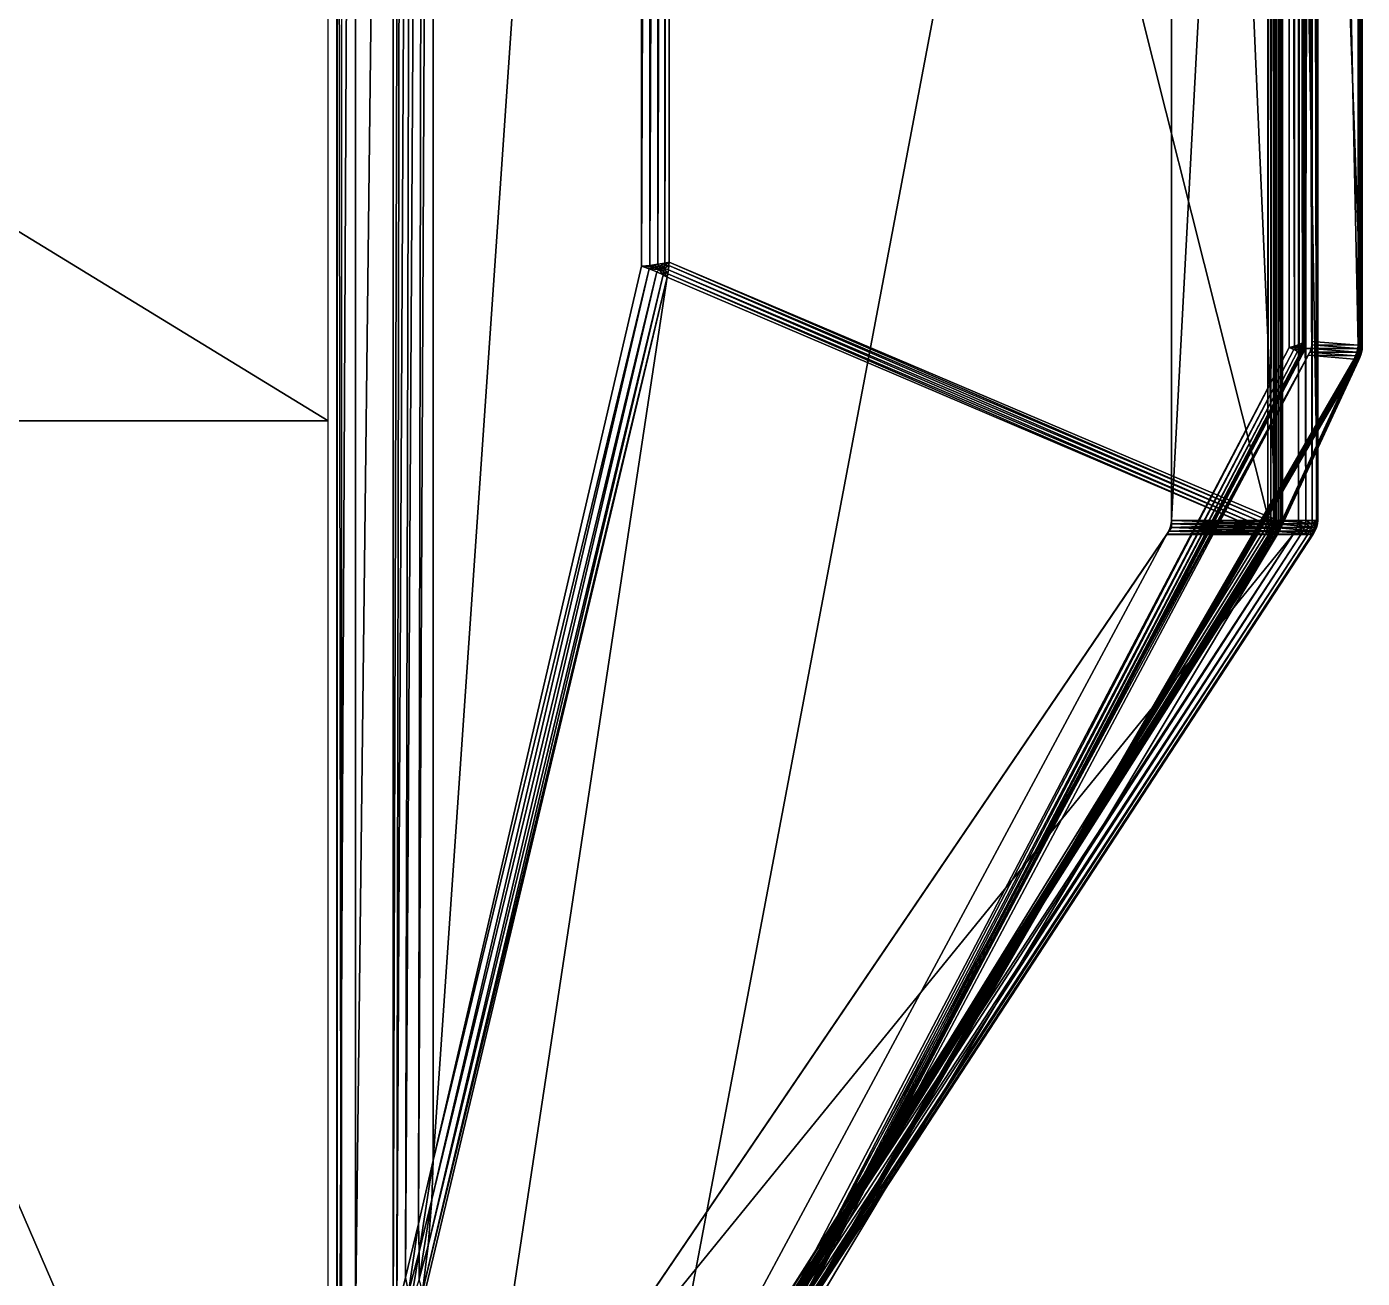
# Model space of a CAD drawing. Extents: x -683 to 86, y -225 to -3.
# Drawn here: x 47.05 to 86.12, y -206.26 to -169.65 of the extents above; entities that cross this region are included whole.
import ezdxf

# ---------------------------------------------------------------- set-up
doc = ezdxf.new("R2010")
doc.units = 0
doc.header["$MEASUREMENT"] = 0
doc.layers.get('0').update_dxf_attribs({"linetype": 'CONTINUOUS'})

msp = doc.modelspace()

# ---------------------------------------------------------------- linework, layer by layer
for points in [[(55.868, -181.176, 27.87), (55.868, -114.17, 27.87), (-53.668, -114.17, 18.028)], [(55.868, -181.176, 27.87), (-53.668, -114.17, 18.028), (-53.668, -181.176, 18.028)], [(56.128, -224.788, 16.327), (56.129, -114.373, 16.232), (56.127, -224.771, 16.239)], [(56.127, -224.771, 16.239), (56.129, -114.373, 16.232), (56.13, -114.373, 16.136)], [(56.127, -224.771, 16.239), (56.13, -114.373, 16.136), (56.128, -224.721, 16.136)], [(56.272, -224.788, 26.812), (56.272, -114.373, 26.812), (56.128, -114.373, 16.327)], [(56.272, -224.788, 26.812), (56.128, -114.373, 16.327), (56.128, -224.788, 16.327)], [(56.128, -224.788, 16.327), (56.128, -114.373, 16.327), (56.129, -114.373, 16.232)], [(56.128, -224.721, 16.136), (56.13, -114.373, 16.136), (56.131, -114.373, 16.041)], [(56.128, -224.721, 16.136), (56.131, -114.373, 16.041), (56.13, -224.646, 16.033)], [(56.13, -224.646, 16.033), (56.131, -114.373, 16.041), (56.132, -114.373, 15.946)], [(56.13, -224.646, 16.033), (56.132, -114.373, 15.946), (56.132, -224.557, 15.946)], [(56.132, -224.557, 15.946), (56.132, -114.373, 15.946), (56.67, -114.373, 2.198)], [(56.132, -224.557, 15.946), (56.67, -114.373, 2.198), (56.67, -207.854, 2.198)], [(56.67, -207.651, 2.198), (56.67, -114.373, 2.198), (57.77, -114.373, 2.198)], [(56.67, -207.651, 2.198), (57.77, -114.373, 2.198), (57.77, -207.651, 2.198)], [(57.77, -207.651, 2.198), (57.77, -114.373, 2.198), (58.039, -114.373, 2.199)], [(57.77, -207.651, 2.198), (58.039, -114.373, 2.199), (57.874, -207.283, 2.2)], [(57.874, -207.283, 2.2), (58.039, -114.373, 2.199), (58.357, -114.373, 2.204)], [(57.874, -207.283, 2.2), (58.357, -114.373, 2.204), (58.133, -206.235, 2.204)], [(58.133, -206.235, 2.204), (58.357, -114.373, 2.204), (58.675, -114.373, 2.21)], [(58.133, -206.235, 2.204), (58.675, -114.373, 2.21), (58.509, -204.666, 2.21)], [(58.509, -204.666, 2.21), (58.675, -114.373, 2.21), (58.944, -114.373, 2.217)], [(58.509, -204.666, 2.21), (58.944, -114.373, 2.217), (58.944, -202.816, 2.217)], [(58.944, -202.816, 2.217), (58.944, -114.373, 2.217), (65.036, -114.373, 2.41)], [(58.944, -202.816, 2.217), (65.036, -114.373, 2.41), (65.036, -176.658, 2.41)], [(65.036, -176.658, 2.41), (65.036, -114.373, 2.41), (65.277, -114.373, 2.431)], [(65.036, -176.658, 2.41), (65.277, -114.373, 2.431), (65.277, -176.63, 2.431)], [(65.277, -176.63, 2.431), (65.277, -114.373, 2.431), (65.515, -114.373, 2.475)], [(65.277, -176.63, 2.431), (65.515, -114.373, 2.475), (65.515, -176.597, 2.475)], [(65.515, -176.597, 2.475), (65.515, -114.373, 2.475), (65.714, -114.373, 2.537)], [(65.515, -176.597, 2.475), (65.714, -114.373, 2.537), (65.714, -176.564, 2.537)], [(65.714, -176.564, 2.537), (65.714, -114.373, 2.537), (65.843, -114.373, 2.606)], [(65.714, -176.564, 2.537), (65.843, -114.373, 2.606), (65.843, -176.536, 2.606)], [(80.54, -184.297, 28.521), (80.54, -184.297, 27.432), (80.54, -114.17, 27.432)], [(80.54, -184.297, 28.521), (80.54, -114.17, 27.432), (80.54, -114.17, 28.521)], [(83.357, -183.98, 16.58), (83.357, -114.373, 16.58), (83.443, -114.373, 16.662)], [(83.357, -183.98, 16.58), (83.443, -114.373, 16.662), (83.443, -184.006, 16.662)], [(83.443, -184.006, 16.662), (83.443, -114.373, 16.662), (83.52, -114.373, 16.76)], [(83.443, -184.006, 16.662), (83.52, -114.373, 16.76), (83.52, -184.037, 16.76)], [(83.52, -184.037, 16.76), (83.52, -114.373, 16.76), (83.575, -114.373, 16.86)], [(83.52, -184.037, 16.76), (83.575, -114.373, 16.86), (83.575, -184.068, 16.86)], [(83.575, -184.068, 16.86), (83.575, -114.373, 16.86), (83.6, -114.373, 16.947)], [(83.575, -184.068, 16.86), (83.6, -114.373, 16.947), (83.6, -184.095, 16.947)], [(83.587, -184.095, 31.52), (83.587, -114.373, 31.52), (83.659, -114.373, 31.604)], [(83.587, -184.095, 31.52), (83.659, -114.373, 31.604), (83.659, -184.086, 31.604)], [(83.659, -184.086, 31.604), (83.659, -114.373, 31.604), (83.722, -114.373, 31.704)], [(83.659, -184.086, 31.604), (83.722, -114.373, 31.704), (83.722, -184.077, 31.704)], [(83.722, -184.077, 31.704), (83.722, -114.373, 31.704), (83.767, -114.373, 31.805)], [(83.722, -184.077, 31.704), (83.767, -114.373, 31.805), (83.767, -184.067, 31.805)], [(83.767, -184.067, 31.805), (83.767, -114.373, 31.805), (83.786, -114.373, 31.891)], [(83.767, -184.067, 31.805), (83.786, -114.373, 31.891), (83.786, -184.059, 31.891)], [(84.14, -178.994, 66.841), (84.14, -114.373, 66.841), (83.98, -114.373, 66.907)], [(84.14, -178.994, 66.841), (83.98, -114.373, 66.907), (83.98, -179.035, 66.907)], [(84.278, -178.946, 66.756), (84.278, -114.373, 66.756), (84.14, -114.373, 66.841)], [(84.278, -178.946, 66.756), (84.14, -114.373, 66.841), (84.14, -178.994, 66.841)], [(84.473, -184.095, 27.417), (84.473, -114.373, 27.417), (84.25, -114.373, 27.432)], [(84.473, -184.095, 27.417), (84.25, -114.373, 27.432), (84.25, -184.095, 27.432)], [(84.373, -178.898, 66.665), (84.373, -114.373, 66.665), (84.278, -114.373, 66.756)], [(84.373, -178.898, 66.665), (84.278, -114.373, 66.756), (84.278, -178.946, 66.756)], [(84.41, -178.858, 66.582), (84.373, -114.373, 66.665), (84.373, -178.898, 66.665)], [(84.41, -178.858, 66.582), (84.455, -178.858, 65.97), (84.455, -114.373, 65.97)], [(84.659, -184.095, 27.376), (84.659, -114.373, 27.376), (84.473, -114.373, 27.417)], [(84.659, -184.095, 27.376), (84.473, -114.373, 27.417), (84.473, -184.095, 27.417)], [(84.779, -184.095, 27.314), (84.779, -114.373, 27.314), (84.659, -114.373, 27.376)], [(84.779, -184.095, 27.314), (84.659, -114.373, 27.376), (84.659, -184.095, 27.376)], [(84.816, -184.095, 27.241), (84.816, -114.373, 27.241), (84.779, -114.373, 27.314)], [(84.816, -184.095, 27.241), (84.779, -114.373, 27.314), (84.779, -184.095, 27.314)], [(86.051, -178.979, 61.413), (86.051, -114.373, 61.413), (86, -114.373, 61.499)], [(86.051, -178.979, 61.413), (86, -114.373, 61.499), (86, -178.969, 61.499)], [(86.091, -178.99, 61.312), (86.091, -114.373, 61.312), (86.051, -114.373, 61.413)], [(86.091, -178.99, 61.312), (86.051, -114.373, 61.413), (86.051, -178.979, 61.413)], [(86.116, -179.001, 61.21), (86.116, -114.373, 61.21), (86.091, -114.373, 61.312)], [(86.12, -179.011, 61.123), (86.12, -114.373, 61.123), (86.116, -114.373, 61.21)], [(65.714, -176.564, 2.537), (65.563, -176.656, 2.484), (65.515, -176.597, 2.475)], [(65.714, -176.564, 2.537), (65.701, -176.645, 2.537), (65.563, -176.656, 2.484)], [(65.843, -176.536, 2.606), (65.837, -176.637, 2.604), (65.701, -176.645, 2.537)], [(65.843, -176.536, 2.606), (65.701, -176.645, 2.537), (65.714, -176.564, 2.537)], [(65.843, -176.536, 2.606), (83.345, -184.081, 16.578), (65.837, -176.637, 2.604)], [(65.843, -176.536, 2.606), (83.357, -183.98, 16.58), (83.345, -184.081, 16.578)], [(65.788, -176.977, 2.601), (58.43, -207.779, 2.388), (58.629, -206.643, 2.323)], [(65.788, -176.977, 2.601), (58.629, -206.643, 2.323), (65.669, -176.905, 2.533)], [(65.669, -176.905, 2.533), (58.629, -206.643, 2.323), (58.797, -205.3, 2.267)], [(65.669, -176.905, 2.533), (58.797, -205.3, 2.267), (65.484, -176.819, 2.473)], [(65.484, -176.819, 2.473), (58.797, -205.3, 2.267), (58.907, -203.957, 2.23)], [(65.484, -176.819, 2.473), (58.907, -203.957, 2.23), (65.262, -176.732, 2.43)], [(65.262, -176.732, 2.43), (58.907, -203.957, 2.23), (58.944, -202.816, 2.217)], [(65.262, -176.732, 2.43), (58.944, -202.816, 2.217), (65.036, -176.658, 2.41)], [(65.036, -176.658, 2.41), (65.277, -176.63, 2.431), (65.419, -176.691, 2.454)], [(65.036, -176.658, 2.41), (65.419, -176.691, 2.454), (65.262, -176.732, 2.43)], [(65.262, -176.732, 2.43), (65.419, -176.691, 2.454), (65.55, -176.754, 2.483)], [(65.262, -176.732, 2.43), (65.55, -176.754, 2.483), (65.484, -176.819, 2.473)], [(65.277, -176.63, 2.431), (65.515, -176.597, 2.475), (65.563, -176.656, 2.484)], [(65.277, -176.63, 2.431), (65.563, -176.656, 2.484), (65.419, -176.691, 2.454)], [(65.419, -176.691, 2.454), (65.563, -176.656, 2.484), (65.604, -176.711, 2.5)], [(65.419, -176.691, 2.454), (65.604, -176.711, 2.5), (65.55, -176.754, 2.483)], [(65.669, -176.905, 2.533), (65.484, -176.819, 2.473), (65.55, -176.754, 2.483)], [(65.679, -176.811, 2.536), (65.55, -176.754, 2.483), (65.604, -176.711, 2.5)], [(65.669, -176.905, 2.533), (65.55, -176.754, 2.483), (65.679, -176.811, 2.536)], [(65.701, -176.645, 2.537), (65.604, -176.711, 2.5), (65.563, -176.656, 2.484)], [(65.701, -176.645, 2.537), (65.7, -176.726, 2.538), (65.604, -176.711, 2.5)], [(65.679, -176.811, 2.536), (65.604, -176.711, 2.5), (65.7, -176.726, 2.538)], [(65.788, -176.977, 2.601), (65.669, -176.905, 2.533), (65.679, -176.811, 2.536)], [(65.807, -176.876, 2.601), (65.679, -176.811, 2.536), (65.7, -176.726, 2.538)], [(65.788, -176.977, 2.601), (65.679, -176.811, 2.536), (65.807, -176.876, 2.601)], [(65.837, -176.637, 2.604), (65.824, -176.757, 2.602), (65.7, -176.726, 2.538)], [(65.837, -176.637, 2.604), (65.7, -176.726, 2.538), (65.701, -176.645, 2.537)], [(65.807, -176.876, 2.601), (65.7, -176.726, 2.538), (65.824, -176.757, 2.602)], [(65.807, -176.876, 2.601), (83.235, -184.417, 16.584), (65.788, -176.977, 2.601)], [(65.824, -176.757, 2.602), (83.279, -184.317, 16.58), (65.807, -176.876, 2.601)], [(65.807, -176.876, 2.601), (83.279, -184.317, 16.58), (83.235, -184.417, 16.584)], [(65.837, -176.637, 2.604), (83.318, -184.199, 16.578), (65.824, -176.757, 2.602)], [(65.824, -176.757, 2.602), (83.318, -184.199, 16.578), (83.279, -184.317, 16.58)], [(65.837, -176.637, 2.604), (83.345, -184.081, 16.578), (83.318, -184.199, 16.578)], [(84.373, -178.898, 66.665), (84.278, -178.946, 66.756), (84.3, -179.007, 66.742)], [(84.373, -178.898, 66.665), (84.3, -179.007, 66.742), (84.356, -178.98, 66.67)], [(84.41, -178.858, 66.582), (84.373, -178.898, 66.665), (84.356, -178.98, 66.67)], [(84.41, -178.858, 66.582), (84.356, -178.98, 66.67), (84.401, -178.951, 66.589)], [(84.455, -178.858, 65.97), (84.41, -178.858, 66.582), (84.401, -178.951, 66.589)], [(84.455, -178.858, 65.97), (84.401, -178.951, 66.589), (84.447, -178.951, 65.973)], [(84.641, -178.95, 63.348), (86, -178.969, 61.499), (84.649, -178.857, 63.347)], [(64.965, -215.591, 73.064), (83.98, -179.035, 66.907), (64.808, -215.576, 73.13)], [(64.965, -215.591, 73.064), (84.117, -179.089, 66.849), (83.98, -179.035, 66.907)], [(65.099, -215.601, 72.979), (84.117, -179.089, 66.849), (64.965, -215.591, 73.064)], [(65.099, -215.601, 72.979), (84.227, -179.151, 66.772), (84.117, -179.089, 66.849)], [(65.191, -215.603, 72.886), (84.227, -179.151, 66.772), (65.099, -215.601, 72.979)], [(84.54, -179.26, 63.367), (65.175, -214.667, 66.907), (65.165, -215.148, 66.538)], [(65.191, -215.603, 72.886), (84.293, -179.211, 66.689), (84.227, -179.151, 66.772)], [(65.226, -215.598, 72.801), (84.293, -179.211, 66.689), (65.191, -215.603, 72.886)], [(86.006, -179.413, 61.153), (83.707, -184.373, 31.889), (86.05, -179.321, 61.146)], [(86.05, -179.321, 61.146), (83.707, -184.373, 31.889), (83.749, -184.263, 31.89)], [(86.05, -179.321, 61.146), (83.749, -184.263, 31.89), (86.087, -179.213, 61.138)], [(86.087, -179.213, 61.138), (83.749, -184.263, 31.89), (83.777, -184.153, 31.891)], [(86.087, -179.213, 61.138), (83.777, -184.153, 31.891), (86.112, -179.104, 61.13)], [(86.112, -179.104, 61.13), (83.777, -184.153, 31.891), (83.786, -184.059, 31.891)], [(86.112, -179.104, 61.13), (83.786, -184.059, 31.891), (86.12, -179.011, 61.123)], [(83.98, -179.035, 66.907), (84.216, -179.047, 66.796), (84.14, -178.994, 66.841)], [(83.98, -179.035, 66.907), (84.117, -179.089, 66.849), (84.216, -179.047, 66.796)], [(84.117, -179.089, 66.849), (84.277, -179.097, 66.748), (84.216, -179.047, 66.796)], [(84.117, -179.089, 66.849), (84.227, -179.151, 66.772), (84.277, -179.097, 66.748)], [(84.14, -178.994, 66.841), (84.3, -179.007, 66.742), (84.278, -178.946, 66.756)], [(84.14, -178.994, 66.841), (84.216, -179.047, 66.796), (84.3, -179.007, 66.742)], [(84.216, -179.047, 66.796), (84.309, -179.054, 66.722), (84.3, -179.007, 66.742)], [(84.216, -179.047, 66.796), (84.277, -179.097, 66.748), (84.309, -179.054, 66.722)], [(84.293, -179.211, 66.689), (84.277, -179.097, 66.748), (84.227, -179.151, 66.772)], [(84.317, -179.132, 66.682), (84.309, -179.054, 66.722), (84.277, -179.097, 66.748)], [(84.293, -179.211, 66.689), (84.317, -179.132, 66.682), (84.277, -179.097, 66.748)], [(84.305, -179.26, 66.613), (84.317, -179.132, 66.682), (84.293, -179.211, 66.689)], [(84.356, -178.98, 66.67), (84.3, -179.007, 66.742), (84.309, -179.054, 66.722)], [(84.305, -179.26, 66.613), (84.345, -179.168, 66.606), (84.317, -179.132, 66.682)], [(84.39, -179.168, 65.989), (84.345, -179.168, 66.606), (84.305, -179.26, 66.613)], [(84.39, -179.168, 65.989), (84.305, -179.26, 66.613), (84.35, -179.26, 66.001)], [(84.356, -178.98, 66.67), (84.309, -179.054, 66.722), (84.345, -179.057, 66.672)], [(84.317, -179.132, 66.682), (84.345, -179.057, 66.672), (84.309, -179.054, 66.722)], [(84.345, -179.168, 66.606), (84.345, -179.057, 66.672), (84.317, -179.132, 66.682)], [(84.401, -178.951, 66.589), (84.356, -178.98, 66.67), (84.345, -179.057, 66.672)], [(84.401, -178.951, 66.589), (84.345, -179.057, 66.672), (84.378, -179.06, 66.598)], [(84.345, -179.168, 66.606), (84.378, -179.06, 66.598), (84.345, -179.057, 66.672)], [(84.424, -179.06, 65.979), (84.378, -179.06, 66.598), (84.345, -179.168, 66.606)], [(84.424, -179.06, 65.979), (84.345, -179.168, 66.606), (84.39, -179.168, 65.989)], [(84.447, -178.951, 65.973), (84.401, -178.951, 66.589), (84.378, -179.06, 66.598)], [(84.447, -178.951, 65.973), (84.378, -179.06, 66.598), (84.424, -179.06, 65.979)], [(84.54, -179.26, 63.367), (85.924, -179.279, 61.522), (84.582, -179.168, 63.359)], [(84.54, -179.26, 63.367), (85.884, -179.371, 61.528), (85.924, -179.279, 61.522)], [(84.582, -179.168, 63.359), (85.961, -179.171, 61.515), (84.617, -179.059, 63.353)], [(84.582, -179.168, 63.359), (85.924, -179.279, 61.522), (85.961, -179.171, 61.515)], [(84.617, -179.059, 63.353), (85.987, -179.062, 61.507), (84.641, -178.95, 63.348)], [(84.617, -179.059, 63.353), (85.961, -179.171, 61.515), (85.987, -179.062, 61.507)], [(84.641, -178.95, 63.348), (85.987, -179.062, 61.507), (86, -178.969, 61.499)], [(85.884, -179.371, 61.528), (85.977, -179.281, 61.426), (85.924, -179.279, 61.522)], [(85.884, -179.371, 61.528), (85.933, -179.382, 61.443), (85.977, -179.281, 61.426)], [(85.924, -179.279, 61.522), (86.014, -179.179, 61.418), (85.961, -179.171, 61.515)], [(85.924, -179.279, 61.522), (85.977, -179.281, 61.426), (86.014, -179.179, 61.418)], [(85.933, -179.382, 61.443), (86.019, -179.291, 61.331), (85.977, -179.281, 61.426)], [(85.933, -179.382, 61.443), (85.973, -179.394, 61.342), (86.019, -179.291, 61.331)], [(85.987, -179.062, 61.507), (85.961, -179.171, 61.515), (86.014, -179.179, 61.418)], [(85.999, -179.405, 61.24), (86.019, -179.291, 61.331), (85.973, -179.394, 61.342)], [(85.977, -179.281, 61.426), (86.057, -179.189, 61.322), (86.014, -179.179, 61.418)], [(85.977, -179.281, 61.426), (86.019, -179.291, 61.331), (86.057, -179.189, 61.322)], [(86, -178.969, 61.499), (85.987, -179.062, 61.507), (86.036, -179.079, 61.411)], [(85.987, -179.062, 61.507), (86.014, -179.179, 61.418), (86.036, -179.079, 61.411)], [(85.999, -179.405, 61.24), (86.04, -179.302, 61.238), (86.019, -179.291, 61.331)], [(86.006, -179.413, 61.153), (86.04, -179.302, 61.238), (85.999, -179.405, 61.24)], [(86, -178.969, 61.499), (86.036, -179.079, 61.411), (86.051, -178.979, 61.413)], [(86.006, -179.413, 61.153), (86.05, -179.321, 61.146), (86.04, -179.302, 61.238)], [(86.036, -179.079, 61.411), (86.014, -179.179, 61.418), (86.057, -179.189, 61.322)], [(86.04, -179.302, 61.238), (86.057, -179.189, 61.322), (86.019, -179.291, 61.331)], [(86.051, -178.979, 61.413), (86.036, -179.079, 61.411), (86.078, -179.089, 61.317)], [(86.036, -179.079, 61.411), (86.057, -179.189, 61.322), (86.078, -179.089, 61.317)], [(86.04, -179.302, 61.238), (86.077, -179.201, 61.23), (86.057, -179.189, 61.322)], [(86.05, -179.321, 61.146), (86.077, -179.201, 61.23), (86.04, -179.302, 61.238)], [(86.05, -179.321, 61.146), (86.087, -179.213, 61.138), (86.077, -179.201, 61.23)], [(86.051, -178.979, 61.413), (86.078, -179.089, 61.317), (86.091, -178.99, 61.312)], [(86.098, -179.1, 61.223), (86.078, -179.089, 61.317), (86.057, -179.189, 61.322)], [(86.098, -179.1, 61.223), (86.057, -179.189, 61.322), (86.077, -179.201, 61.23)], [(86.112, -179.104, 61.13), (86.098, -179.1, 61.223), (86.077, -179.201, 61.23)], [(86.112, -179.104, 61.13), (86.077, -179.201, 61.23), (86.087, -179.213, 61.138)], [(86.116, -179.001, 61.21), (86.091, -178.99, 61.312), (86.078, -179.089, 61.317)], [(86.116, -179.001, 61.21), (86.078, -179.089, 61.317), (86.098, -179.1, 61.223)], [(86.12, -179.011, 61.123), (86.116, -179.001, 61.21), (86.098, -179.1, 61.223)], [(86.12, -179.011, 61.123), (86.098, -179.1, 61.223), (86.112, -179.104, 61.13)], [(65.117, -215.421, 66.194), (86.006, -179.413, 61.153), (85.999, -179.405, 61.24)], [(65.117, -215.421, 66.194), (85.999, -179.405, 61.24), (65.146, -215.36, 66.273)], [(65.146, -215.36, 66.273), (85.999, -179.405, 61.24), (85.973, -179.394, 61.342)], [(65.146, -215.36, 66.273), (85.973, -179.394, 61.342), (65.165, -215.286, 66.366)], [(65.172, -215.212, 66.459), (85.884, -179.371, 61.528), (65.165, -215.148, 66.538)], [(65.165, -215.286, 66.366), (85.973, -179.394, 61.342), (85.933, -179.382, 61.443)], [(65.165, -215.286, 66.366), (85.933, -179.382, 61.443), (65.172, -215.212, 66.459)], [(65.172, -215.212, 66.459), (85.933, -179.382, 61.443), (85.884, -179.371, 61.528)], [(86.006, -179.413, 61.153), (83.659, -184.466, 31.889), (83.707, -184.373, 31.889)], [(55.868, -225.052, 27.87), (55.868, -181.176, 27.87), (36.898, -181.176, 59.987)], [(83.357, -183.98, 16.58), (83.43, -184.123, 16.669), (83.345, -184.081, 16.578)], [(83.357, -183.98, 16.58), (83.443, -184.006, 16.662), (83.43, -184.123, 16.669)], [(83.443, -184.006, 16.662), (83.506, -184.153, 16.76), (83.43, -184.123, 16.669)], [(83.443, -184.006, 16.662), (83.52, -184.037, 16.76), (83.506, -184.153, 16.76)], [(60.829, -213.316, 27.901), (60.829, -213.316, 26.812), (80.54, -184.297, 27.432)], [(60.829, -213.316, 27.901), (80.54, -184.297, 27.432), (80.54, -184.297, 28.521)], [(84.159, -184.4, 27.43), (80.455, -184.407, 27.429), (80.402, -184.5, 27.427)], [(84.159, -184.4, 27.43), (80.402, -184.5, 27.427), (84.102, -184.5, 27.428)], [(84.206, -184.288, 27.431), (80.5, -184.297, 27.43), (80.455, -184.407, 27.429)], [(84.206, -184.288, 27.431), (80.455, -184.407, 27.429), (84.159, -184.4, 27.43)], [(83.507, -184.405, 31.515), (80.457, -184.404, 28.518), (80.5, -184.296, 28.52)], [(84.238, -184.181, 27.431), (80.529, -184.188, 27.431), (80.5, -184.297, 27.43)], [(84.238, -184.181, 27.431), (80.5, -184.297, 27.43), (84.206, -184.288, 27.431)], [(83.547, -184.296, 31.516), (80.5, -184.296, 28.52), (80.53, -184.187, 28.521)], [(83.507, -184.405, 31.515), (80.5, -184.296, 28.52), (83.547, -184.296, 31.516)], [(84.25, -184.095, 27.432), (80.54, -184.095, 27.432), (80.529, -184.188, 27.431)], [(84.25, -184.095, 27.432), (80.529, -184.188, 27.431), (84.238, -184.181, 27.431)], [(83.575, -184.187, 31.517), (80.53, -184.187, 28.521), (80.54, -184.095, 28.521)], [(83.547, -184.296, 31.516), (80.53, -184.187, 28.521), (83.575, -184.187, 31.517)], [(83.575, -184.187, 31.517), (80.54, -184.095, 28.521), (83.587, -184.095, 31.52)], [(83.235, -184.417, 16.584), (83.279, -184.317, 16.58), (83.372, -184.338, 16.67)], [(83.235, -184.417, 16.584), (83.372, -184.338, 16.67), (83.327, -184.438, 16.663)], [(83.279, -184.317, 16.58), (83.318, -184.199, 16.578), (83.408, -184.234, 16.669)], [(83.279, -184.317, 16.58), (83.408, -184.234, 16.669), (83.372, -184.338, 16.67)], [(83.345, -184.081, 16.578), (83.408, -184.234, 16.669), (83.318, -184.199, 16.578)], [(83.327, -184.438, 16.663), (83.372, -184.338, 16.67), (83.448, -184.364, 16.76)], [(83.327, -184.438, 16.663), (83.448, -184.364, 16.76), (83.405, -184.46, 16.76)], [(83.345, -184.081, 16.578), (83.43, -184.123, 16.669), (83.408, -184.234, 16.669)], [(83.372, -184.338, 16.67), (83.408, -184.234, 16.669), (83.484, -184.263, 16.76)], [(83.372, -184.338, 16.67), (83.484, -184.263, 16.76), (83.448, -184.364, 16.76)], [(83.458, -184.48, 16.858), (83.405, -184.46, 16.76), (83.448, -184.364, 16.76)], [(83.43, -184.123, 16.669), (83.484, -184.263, 16.76), (83.408, -184.234, 16.669)], [(83.43, -184.123, 16.669), (83.506, -184.153, 16.76), (83.484, -184.263, 16.76)], [(83.494, -184.382, 16.852), (83.448, -184.364, 16.76), (83.484, -184.263, 16.76)], [(83.458, -184.48, 16.858), (83.448, -184.364, 16.76), (83.494, -184.382, 16.852)], [(83.477, -184.496, 16.944), (83.458, -184.48, 16.858), (83.494, -184.382, 16.852)], [(83.46, -184.496, 31.516), (83.507, -184.405, 31.515), (83.582, -184.392, 31.608)], [(83.46, -184.496, 31.516), (83.582, -184.392, 31.608), (83.534, -184.491, 31.6)], [(83.477, -184.496, 16.944), (83.494, -184.382, 16.852), (83.524, -184.404, 16.944)], [(83.553, -184.176, 16.853), (83.484, -184.263, 16.76), (83.506, -184.153, 16.76)], [(83.553, -184.176, 16.853), (83.531, -184.282, 16.852), (83.484, -184.263, 16.76)], [(83.494, -184.382, 16.852), (83.484, -184.263, 16.76), (83.531, -184.282, 16.852)], [(83.524, -184.404, 16.944), (83.494, -184.382, 16.852), (83.531, -184.282, 16.852)], [(83.575, -184.068, 16.86), (83.506, -184.153, 16.76), (83.52, -184.037, 16.76)], [(83.575, -184.068, 16.86), (83.553, -184.176, 16.853), (83.506, -184.153, 16.76)], [(83.507, -184.405, 31.515), (83.547, -184.296, 31.516), (83.622, -184.292, 31.609)], [(83.507, -184.405, 31.515), (83.622, -184.292, 31.609), (83.582, -184.392, 31.608)], [(83.524, -184.404, 16.944), (83.531, -184.282, 16.852), (83.564, -184.296, 16.945)], [(83.564, -184.296, 16.945), (84.736, -184.404, 27.239), (83.524, -184.404, 16.944)], [(83.591, -184.187, 16.946), (83.531, -184.282, 16.852), (83.553, -184.176, 16.853)], [(83.591, -184.187, 16.946), (83.564, -184.296, 16.945), (83.531, -184.282, 16.852)], [(83.534, -184.491, 31.6), (83.582, -184.392, 31.608), (83.645, -184.385, 31.702)], [(83.534, -184.491, 31.6), (83.645, -184.385, 31.702), (83.597, -184.484, 31.701)], [(83.575, -184.187, 31.517), (83.622, -184.292, 31.609), (83.547, -184.296, 31.516)], [(83.6, -184.095, 16.947), (83.553, -184.176, 16.853), (83.575, -184.068, 16.86)], [(83.6, -184.095, 16.947), (83.591, -184.187, 16.946), (83.553, -184.176, 16.853)], [(83.591, -184.187, 16.946), (84.778, -184.296, 27.239), (83.564, -184.296, 16.945)], [(83.564, -184.296, 16.945), (84.778, -184.296, 27.239), (84.736, -184.404, 27.239)], [(83.587, -184.095, 31.52), (83.645, -184.189, 31.61), (83.575, -184.187, 31.517)], [(83.575, -184.187, 31.517), (83.645, -184.189, 31.61), (83.622, -184.292, 31.609)], [(83.582, -184.392, 31.608), (83.622, -184.292, 31.609), (83.684, -184.285, 31.702)], [(83.582, -184.392, 31.608), (83.684, -184.285, 31.702), (83.645, -184.385, 31.702)], [(83.587, -184.095, 31.52), (83.659, -184.086, 31.604), (83.645, -184.189, 31.61)], [(83.6, -184.095, 16.947), (84.806, -184.187, 27.24), (83.591, -184.187, 16.946)], [(83.591, -184.187, 16.946), (84.806, -184.187, 27.24), (84.778, -184.296, 27.239)], [(83.641, -184.475, 31.802), (83.597, -184.484, 31.701), (83.645, -184.385, 31.702)], [(83.6, -184.095, 16.947), (84.816, -184.095, 27.241), (84.806, -184.187, 27.24)], [(83.645, -184.189, 31.61), (83.684, -184.285, 31.702), (83.622, -184.292, 31.609)], [(83.659, -184.466, 31.889), (83.641, -184.475, 31.802), (83.683, -184.376, 31.795)], [(83.641, -184.475, 31.802), (83.645, -184.385, 31.702), (83.683, -184.376, 31.795)], [(83.659, -184.086, 31.604), (83.707, -184.182, 31.703), (83.645, -184.189, 31.61)], [(83.645, -184.189, 31.61), (83.707, -184.182, 31.703), (83.684, -184.285, 31.702)], [(83.683, -184.376, 31.795), (83.645, -184.385, 31.702), (83.684, -184.285, 31.702)], [(83.659, -184.086, 31.604), (83.722, -184.077, 31.704), (83.707, -184.182, 31.703)], [(83.659, -184.466, 31.889), (83.683, -184.376, 31.795), (83.707, -184.373, 31.889)], [(83.707, -184.373, 31.889), (83.683, -184.376, 31.795), (83.723, -184.275, 31.796)], [(83.683, -184.376, 31.795), (83.684, -184.285, 31.702), (83.723, -184.275, 31.796)], [(83.746, -184.172, 31.797), (83.723, -184.275, 31.796), (83.684, -184.285, 31.702)], [(83.746, -184.172, 31.797), (83.684, -184.285, 31.702), (83.707, -184.182, 31.703)], [(83.767, -184.067, 31.805), (83.746, -184.172, 31.797), (83.707, -184.182, 31.703)], [(83.767, -184.067, 31.805), (83.707, -184.182, 31.703), (83.722, -184.077, 31.704)], [(83.707, -184.373, 31.889), (83.723, -184.275, 31.796), (83.749, -184.263, 31.89)], [(83.777, -184.153, 31.891), (83.749, -184.263, 31.89), (83.723, -184.275, 31.796)], [(83.777, -184.153, 31.891), (83.723, -184.275, 31.796), (83.746, -184.172, 31.797)], [(83.786, -184.059, 31.891), (83.777, -184.153, 31.891), (83.746, -184.172, 31.797)], [(83.786, -184.059, 31.891), (83.746, -184.172, 31.797), (83.767, -184.067, 31.805)], [(84.102, -184.5, 27.428), (84.327, -184.507, 27.414), (84.387, -184.398, 27.408)], [(84.102, -184.5, 27.428), (84.387, -184.398, 27.408), (84.159, -184.4, 27.43)], [(84.159, -184.4, 27.43), (84.433, -184.293, 27.409), (84.206, -184.288, 27.431)], [(84.159, -184.4, 27.43), (84.387, -184.398, 27.408), (84.433, -184.293, 27.409)], [(84.238, -184.181, 27.431), (84.206, -184.288, 27.431), (84.433, -184.293, 27.409)], [(84.25, -184.095, 27.432), (84.238, -184.181, 27.431), (84.459, -184.193, 27.41)], [(84.238, -184.181, 27.431), (84.433, -184.293, 27.409), (84.459, -184.193, 27.41)], [(84.25, -184.095, 27.432), (84.459, -184.193, 27.41), (84.473, -184.095, 27.417)], [(84.327, -184.507, 27.414), (84.572, -184.402, 27.374), (84.387, -184.398, 27.408)], [(84.327, -184.507, 27.414), (84.517, -184.508, 27.373), (84.572, -184.402, 27.374)], [(84.387, -184.398, 27.408), (84.618, -184.297, 27.375), (84.433, -184.293, 27.409)], [(84.387, -184.398, 27.408), (84.572, -184.402, 27.374), (84.618, -184.297, 27.375)], [(84.459, -184.193, 27.41), (84.433, -184.293, 27.409), (84.618, -184.297, 27.375)], [(84.473, -184.095, 27.417), (84.459, -184.193, 27.41), (84.643, -184.195, 27.375)], [(84.459, -184.193, 27.41), (84.618, -184.297, 27.375), (84.643, -184.195, 27.375)], [(84.473, -184.095, 27.417), (84.643, -184.195, 27.375), (84.659, -184.095, 27.376)], [(84.643, -184.504, 27.311), (84.572, -184.402, 27.374), (84.517, -184.508, 27.373)], [(84.675, -184.4, 27.313), (84.618, -184.297, 27.375), (84.572, -184.402, 27.374)], [(84.643, -184.504, 27.311), (84.675, -184.4, 27.313), (84.572, -184.402, 27.374)], [(84.743, -184.196, 27.314), (84.643, -184.195, 27.375), (84.618, -184.297, 27.375)], [(84.743, -184.196, 27.314), (84.618, -184.297, 27.375), (84.719, -184.297, 27.314)], [(84.675, -184.4, 27.313), (84.719, -184.297, 27.314), (84.618, -184.297, 27.375)], [(84.779, -184.095, 27.314), (84.659, -184.095, 27.376), (84.643, -184.195, 27.375)], [(84.779, -184.095, 27.314), (84.643, -184.195, 27.375), (84.743, -184.196, 27.314)], [(84.686, -184.495, 27.238), (84.675, -184.4, 27.313), (84.643, -184.504, 27.311)], [(84.736, -184.404, 27.239), (84.719, -184.297, 27.314), (84.675, -184.4, 27.313)], [(84.686, -184.495, 27.238), (84.736, -184.404, 27.239), (84.675, -184.4, 27.313)], [(84.806, -184.187, 27.24), (84.743, -184.196, 27.314), (84.719, -184.297, 27.314)], [(84.806, -184.187, 27.24), (84.719, -184.297, 27.314), (84.778, -184.296, 27.239)], [(84.736, -184.404, 27.239), (84.778, -184.296, 27.239), (84.719, -184.297, 27.314)], [(84.816, -184.095, 27.241), (84.779, -184.095, 27.314), (84.743, -184.196, 27.314)], [(84.816, -184.095, 27.241), (84.743, -184.196, 27.314), (84.806, -184.187, 27.24)], [(84.643, -184.504, 27.311), (58.48, -224.591, 26.624), (84.686, -184.495, 27.238)], [(84.643, -184.504, 27.311), (58.805, -224.022, 26.704), (58.48, -224.591, 26.624)], [(83.477, -184.496, 16.944), (58.564, -224.59, 16.33), (58.597, -224.52, 16.244)], [(83.477, -184.496, 16.944), (58.597, -224.52, 16.244), (83.458, -184.48, 16.858)], [(83.458, -184.48, 16.858), (58.597, -224.52, 16.244), (58.619, -224.437, 16.143)], [(83.458, -184.48, 16.858), (58.619, -224.437, 16.143), (83.405, -184.46, 16.76)], [(83.405, -184.46, 16.76), (58.619, -224.437, 16.143), (58.627, -224.352, 16.043)], [(83.327, -184.438, 16.663), (58.62, -224.279, 15.959), (83.235, -184.417, 16.584)], [(83.327, -184.438, 16.663), (58.627, -224.352, 16.043), (58.62, -224.279, 15.959)], [(83.405, -184.46, 16.76), (58.627, -224.352, 16.043), (83.327, -184.438, 16.663)], [(84.517, -184.508, 27.373), (58.805, -224.022, 26.704), (84.643, -184.504, 27.311)], [(84.517, -184.508, 27.373), (59.118, -223.345, 26.772), (58.805, -224.022, 26.704)], [(84.327, -184.507, 27.414), (59.369, -222.663, 26.817), (59.118, -223.345, 26.772)], [(84.327, -184.507, 27.414), (59.118, -223.345, 26.772), (84.517, -184.508, 27.373)], [(84.102, -184.5, 27.428), (59.521, -222.079, 26.832), (59.369, -222.663, 26.817)], [(84.102, -184.5, 27.428), (59.369, -222.663, 26.817), (84.327, -184.507, 27.414)], [(83.534, -184.491, 31.6), (63.949, -215.312, 31.113), (63.88, -215.277, 31.032)], [(83.534, -184.491, 31.6), (63.88, -215.277, 31.032), (83.46, -184.496, 31.516)], [(83.597, -184.484, 31.701), (64.002, -215.353, 31.21), (63.949, -215.312, 31.113)], [(83.597, -184.484, 31.701), (63.949, -215.312, 31.113), (83.534, -184.491, 31.6)], [(83.641, -184.475, 31.802), (64.031, -215.391, 31.309), (64.002, -215.353, 31.21)], [(83.641, -184.475, 31.802), (64.002, -215.353, 31.21), (83.597, -184.484, 31.701)], [(83.659, -184.466, 31.889), (64.032, -215.422, 31.395), (64.031, -215.391, 31.309)], [(83.659, -184.466, 31.889), (64.031, -215.391, 31.309), (83.641, -184.475, 31.802)], [(83.46, -184.496, 31.516), (80.405, -184.496, 28.517), (80.457, -184.404, 28.518)], [(83.46, -184.496, 31.516), (80.457, -184.404, 28.518), (83.507, -184.405, 31.515)], [(83.524, -184.404, 16.944), (84.686, -184.495, 27.238), (83.477, -184.496, 16.944)], [(83.524, -184.404, 16.944), (84.736, -184.404, 27.239), (84.686, -184.495, 27.238)], [(58.944, -202.816, 2.217), (58.534, -205.49, 2.227), (58.509, -204.666, 2.21)], [(58.944, -202.816, 2.217), (58.907, -203.957, 2.23), (58.534, -205.49, 2.227)], [(58.907, -203.957, 2.23), (58.797, -205.3, 2.267), (58.53, -206.284, 2.254)], [(58.907, -203.957, 2.23), (58.53, -206.284, 2.254), (58.534, -205.49, 2.227)], [(58.509, -204.666, 2.21), (58.217, -206.667, 2.22), (58.133, -206.235, 2.204)], [(58.509, -204.666, 2.21), (58.534, -205.49, 2.227), (58.217, -206.667, 2.22)], [(58.534, -205.49, 2.227), (58.268, -207.093, 2.244), (58.217, -206.667, 2.22)], [(58.534, -205.49, 2.227), (58.53, -206.284, 2.254), (58.268, -207.093, 2.244)], [(58.629, -206.643, 2.323), (58.53, -206.284, 2.254), (58.797, -205.3, 2.267)], [(57.874, -207.283, 2.2), (58.133, -206.235, 2.204), (58.217, -206.667, 2.22)]]:
    msp.add_3dface(points)
at = {"color": 252}
for points in [[(83.98, -114.373, 66.907), (8.074, -114.373, 91.543), (7.259, -209.347, 91.808)], [(83.98, -114.373, 66.907), (7.259, -209.347, 91.808), (64.808, -215.576, 73.13)], [(64.808, -215.576, 73.13), (83.98, -179.035, 66.907), (83.98, -114.373, 66.907)], [(80.54, -114.373, 28.521), (83.587, -114.373, 31.52), (83.587, -184.095, 31.52)], [(80.54, -114.373, 28.521), (83.587, -184.095, 31.52), (80.54, -184.095, 28.521)], [(83.786, -114.373, 31.891), (86.12, -114.373, 61.123), (86.12, -179.011, 61.123)], [(83.786, -114.373, 31.891), (86.12, -179.011, 61.123), (83.786, -184.059, 31.891)], [(84.649, -114.373, 63.347), (84.649, -178.857, 63.347), (86, -178.969, 61.499)], [(84.649, -114.373, 63.347), (86, -178.969, 61.499), (86, -114.373, 61.499)], [(86.116, -179.001, 61.21), (86.091, -114.373, 61.312), (86.091, -178.99, 61.312)], [(84.54, -179.26, 63.367), (65.165, -215.148, 66.538), (85.884, -179.371, 61.528)], [(83.659, -184.466, 31.889), (86.006, -179.413, 61.153), (65.117, -215.421, 66.194)], [(80.405, -184.496, 28.517), (63.88, -215.277, 31.032), (60.979, -213.096, 27.906)], [(80.405, -184.496, 28.517), (83.46, -184.496, 31.516), (63.88, -215.277, 31.032)], [(83.659, -184.466, 31.889), (65.117, -215.421, 66.194), (64.032, -215.422, 31.395)]]:
    msp.add_3dface(points, dxfattribs=at)
at = {"color": 253, "true_color": 0x8f95b4}
for points in [[(83.357, -183.98, 16.58), (65.843, -176.536, 2.606), (65.843, -114.373, 2.606)], [(83.357, -183.98, 16.58), (65.843, -114.373, 2.606), (83.357, -114.373, 16.58)], [(80.54, -184.095, 27.432), (84.25, -184.095, 27.432), (84.25, -114.373, 27.432)], [(80.54, -184.095, 27.432), (84.25, -114.373, 27.432), (80.54, -114.373, 27.432)], [(84.816, -184.095, 27.241), (83.6, -184.095, 16.947), (83.6, -114.373, 16.947)], [(84.816, -184.095, 27.241), (83.6, -114.373, 16.947), (84.816, -114.373, 27.241)], [(58.62, -224.279, 15.959), (58.43, -207.779, 2.388), (65.788, -176.977, 2.601)], [(58.62, -224.279, 15.959), (65.788, -176.977, 2.601), (83.235, -184.417, 16.584)], [(-29.579, -181.176, 61.826), (55.868, -181.176, 27.87), (-53.668, -181.176, 18.028)], [(-29.579, -181.176, 61.826), (36.898, -181.176, 59.987), (55.868, -181.176, 27.87)], [(58.48, -224.591, 26.624), (83.477, -184.496, 16.944), (84.686, -184.495, 27.238)], [(58.48, -224.591, 26.624), (58.564, -224.59, 16.33), (83.477, -184.496, 16.944)], [(61.69, -212.058, 26.824), (59.521, -222.079, 26.832), (84.102, -184.5, 27.428)], [(61.69, -212.058, 26.824), (84.102, -184.5, 27.428), (80.402, -184.5, 27.427)]]:
    msp.add_3dface(points, dxfattribs=at)
at = {"color": 0}
for points in [[(84.41, -178.858, 66.582), (84.41, -114.373, 66.582), (84.373, -114.373, 66.665)], [(84.41, -178.858, 66.582), (84.455, -114.373, 65.97), (84.41, -114.373, 66.582)], [(84.455, -179.061, 65.97), (84.649, -179.061, 63.347), (84.649, -114.17, 63.347)], [(84.455, -179.061, 65.97), (84.649, -114.17, 63.347), (84.455, -114.17, 65.97)], [(65.302, -215.461, 71.578), (65.025, -214.941, 66.935), (84.649, -179.061, 63.347)], [(65.226, -215.598, 72.801), (84.305, -179.26, 66.613), (84.293, -179.211, 66.689)], [(65.226, -215.598, 72.801), (65.302, -215.461, 71.578), (84.35, -179.26, 66.001)], [(65.226, -215.598, 72.801), (84.35, -179.26, 66.001), (84.305, -179.26, 66.613)], [(65.302, -215.461, 71.578), (84.649, -179.061, 63.347), (84.455, -179.061, 65.97)]]:
    msp.add_3dface(points, dxfattribs=at)
at = {"color": 8, "true_color": 0x6e7988}
for points in [[(86.12, -179.011, 61.123), (86.116, -114.373, 61.21), (86.116, -179.001, 61.21)], [(55.868, -225.052, 27.87), (36.898, -181.176, 59.987), (36.898, -225.052, 59.987)]]:
    msp.add_3dface(points, dxfattribs=at)

doc.saveas('drawing.dxf')
